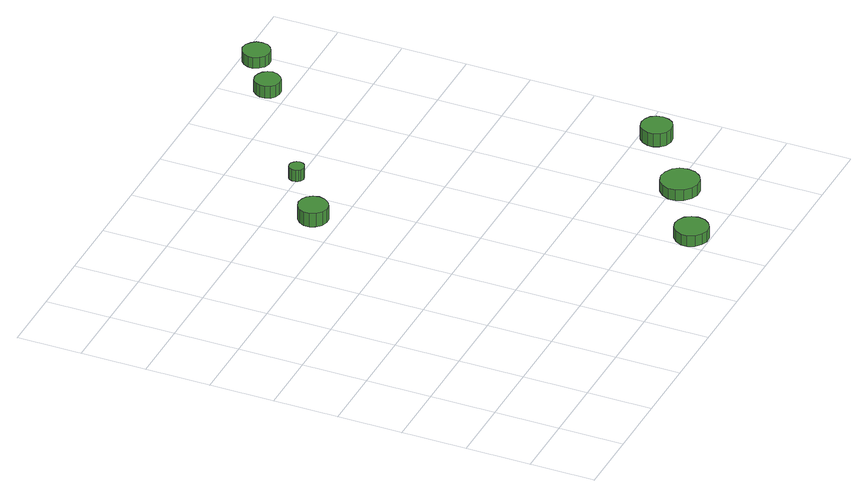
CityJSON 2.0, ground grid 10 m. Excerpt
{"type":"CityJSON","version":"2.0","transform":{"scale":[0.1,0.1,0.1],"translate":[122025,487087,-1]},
"CityObjects":{
"tree1":{"type":"SolitaryVegetationObject","attributes":{"function":"something"}},
"tree2":{"type":"SolitaryVegetationObject","attributes":{"function":"something"}},
"tree3":{"type":"SolitaryVegetationObject","attributes":{"function":"something"},"geometry":[{"type":"MultiSurface","lod":"1","boundaries":[[[0,1,2,3,4,5,6,7,8,9,10,11,12,13,14]],[[15,16,17,18,19,20,21,22,23,24,25,26,27,28,29]],[[0,29,28,1]],[[1,28,27,2]],[[2,27,26,3]],[[3,26,25,4]],[[4,25,24,5]],[[5,24,23,6]],[[6,23,22,7]],[[7,22,21,8]],[[8,21,20,9]],[[9,20,19,10]],[[10,19,18,11]],[[11,18,17,12]],[[12,17,16,13]],[[13,16,15,14]],[[14,15,29,0]]]}]},
"tree4":{"type":"SolitaryVegetationObject","attributes":{"function":"something"},"geometry":[{"type":"MultiSurface","lod":"1","boundaries":[[[30,31,32,33,34,35,36,37,38,39,40,41,42,43,44]],[[45,46,47,48,49,50,51,52,53,54,55,56,57,58,59]],[[30,59,58,31]],[[31,58,57,32]],[[32,57,56,33]],[[33,56,55,34]],[[34,55,54,35]],[[35,54,53,36]],[[36,53,52,37]],[[37,52,51,38]],[[38,51,50,39]],[[39,50,49,40]],[[40,49,48,41]],[[41,48,47,42]],[[42,47,46,43]],[[43,46,45,44]],[[44,45,59,30]]]}]},
"tree5":{"type":"SolitaryVegetationObject","attributes":{"function":"something"},"geometry":[{"type":"MultiSurface","lod":"1","boundaries":[[[60,61,62,63,64,65,66,67,68,69,70,71,72,73,74]],[[75,76,77,78,79,80,81,82,83,84,85,86,87,88,89]],[[60,89,88,61]],[[61,88,87,62]],[[62,87,86,63]],[[63,86,85,64]],[[64,85,84,65]],[[65,84,83,66]],[[66,83,82,67]],[[67,82,81,68]],[[68,81,80,69]],[[69,80,79,70]],[[70,79,78,71]],[[71,78,77,72]],[[72,77,76,73]],[[73,76,75,74]],[[74,75,89,60]]]}]},
"tree6":{"type":"SolitaryVegetationObject","attributes":{"function":"something"},"geometry":[{"type":"MultiSurface","lod":"1","boundaries":[[[90,91,92,93,94,95,96,97,98,99,100,101,102,103,104]],[[105,106,107,108,109,110,111,112,113,114,115,116,117,118,119]],[[90,119,118,91]],[[91,118,117,92]],[[92,117,116,93]],[[93,116,115,94]],[[94,115,114,95]],[[95,114,113,96]],[[96,113,112,97]],[[97,112,111,98]],[[98,111,110,99]],[[99,110,109,100]],[[100,109,108,101]],[[101,108,107,102]],[[102,107,106,103]],[[103,106,105,104]],[[104,105,119,90]]]}]},
"tree7":{"type":"SolitaryVegetationObject","attributes":{"function":"something"},"geometry":[{"type":"MultiSurface","lod":"1","boundaries":[[[120,121,122,123,124,125,126,127,128,129,130,131,132,133,134]],[[135,136,137,138,139,140,141,142,143,144,145,146,147,148,149]],[[120,149,148,121]],[[121,148,147,122]],[[122,147,146,123]],[[123,146,145,124]],[[124,145,144,125]],[[125,144,143,126]],[[126,143,142,127]],[[127,142,141,128]],[[128,141,140,129]],[[129,140,139,130]],[[130,139,138,131]],[[131,138,137,132]],[[132,137,136,133]],[[133,136,135,134]],[[134,135,149,120]]]}]},
"tree8":{"type":"SolitaryVegetationObject","attributes":{"function":"something"},"geometry":[{"type":"MultiSurface","lod":"1","boundaries":[[[150,151,152,153,154,155,156,157,158,159,160,161,162,163,164]],[[165,166,167,168,169,170,171,172,173,174,175,176,177,178,179]],[[150,179,178,151]],[[151,178,177,152]],[[152,177,176,153]],[[153,176,175,154]],[[154,175,174,155]],[[155,174,173,156]],[[156,173,172,157]],[[157,172,171,158]],[[158,171,170,159]],[[159,170,169,160]],[[160,169,168,161]],[[161,168,167,162]],[[162,167,166,163]],[[163,166,165,164]],[[164,165,179,150]]]}]},
"tree9":{"type":"SolitaryVegetationObject","attributes":{"function":"something"},"geometry":[{"type":"MultiSurface","lod":"1","boundaries":[[[180,181,182,183,184,185,186,187,188,189,190,191,192,193,194]],[[195,196,197,198,199,200,201,202,203,204,205,206,207,208,209]],[[180,209,208,181]],[[181,208,207,182]],[[182,207,206,183]],[[183,206,205,184]],[[184,205,204,185]],[[185,204,203,186]],[[186,203,202,187]],[[187,202,201,188]],[[188,201,200,189]],[[189,200,199,190]],[[190,199,198,191]],[[191,198,197,192]],[[192,197,196,193]],[[193,196,195,194]],[[194,195,209,180]]]}]}
},
"vertices":[
[374,540,30],[372,549,30],[366,557,30],[358,561,30],[349,562,30],[340,559,30],[333,553,30],[329,545,30],[329,535,30],[333,527,30],[340,520,30],[349,517,30],[358,518,30],[366,523,30],[372,531,30],[372,531,7],[366,523,7],[358,518,7],[349,517,7],[340,520,7],[333,527,7],[329,535,7],[329,545,7],[333,553,7],[340,559,7],[349,562,7],[358,561,7],[366,557,7],[372,549,7],[374,540,7],
[551,27,26],[549,37,26],[543,46,26],[533,51,26],[523,52,26],[513,49,26],[505,42,26],[500,32,26],[500,22,26],[505,12,26],[513,5,26],[523,1,26],[533,2,26],[543,8,26],[549,16,26],[549,16,8],[543,8,8],[533,2,8],[523,1,8],[513,5,8],[505,12,8],[500,22,8],[500,32,8],[505,42,8],[513,49,8],[523,52,8],[533,51,8],[543,46,8],[549,37,8],[551,27,8],
[450,604,26],[449,609,26],[446,612,26],[442,615,26],[437,615,26],[432,614,26],[429,611,26],[427,606,26],[427,601,26],[429,597,26],[432,594,26],[437,592,26],[442,593,26],[446,595,26],[449,599,26],[449,599,7],[446,595,7],[442,593,7],[437,592,7],[432,594,7],[429,597,7],[427,601,7],[427,606,7],[429,611,7],[432,614,7],[437,615,7],[442,615,7],[446,612,7],[449,609,7],[450,604,7],
[658,91,26],[656,103,26],[649,112,26],[638,118,26],[626,120,26],[615,116,26],[606,108,26],[601,97,26],[601,85,26],[606,74,26],[615,66,26],[626,62,26],[638,63,26],[649,69,26],[656,79,26],[656,79,8],[649,69,8],[638,63,8],[626,62,8],[615,66,8],[606,74,8],[601,85,8],[601,97,8],[606,108,8],[615,116,8],[626,120,8],[638,118,8],[649,112,8],[656,103,8],[658,91,8],
[759,175,31],[757,184,31],[752,192,31],[743,197,31],[734,198,31],[724,195,31],[717,188,31],[713,179,31],[713,170,31],[717,161,31],[724,154,31],[734,151,31],[743,152,31],[752,157,31],[757,165,31],[757,165,9],[752,157,9],[743,152,9],[734,151,9],[724,154,9],[717,161,9],[713,170,9],[713,179,9],[717,188,9],[724,195,9],[734,198,9],[743,197,9],[752,192,9],[757,184,9],[759,175,9],
[644,732,27],[642,740,27],[637,746,27],[630,750,27],[622,751,27],[614,749,27],[608,743,27],[605,736,27],[605,728,27],[608,720,27],[614,715,27],[622,712,27],[630,713,27],[637,717,27],[642,724,27],[642,724,7],[637,717,7],[630,713,7],[622,712,7],[614,715,7],[608,720,7],[605,728,7],[605,736,7],[608,743,7],[614,749,7],[622,751,7],[630,750,7],[637,746,7],[642,740,7],[644,732,7],
[709,778,25],[708,786,25],[702,793,25],[695,798,25],[686,799,25],[678,796,25],[672,790,25],[668,782,25],[668,774,25],[672,766,25],[678,760,25],[686,757,25],[695,758,25],[702,762,25],[708,769,25],[708,769,7],[702,762,7],[695,758,7],[686,757,7],[678,760,7],[672,766,7],[668,774,7],[668,782,7],[672,790,7],[678,796,7],[686,799,7],[695,798,7],[702,793,7],[708,786,7],[709,778,7]
]}
